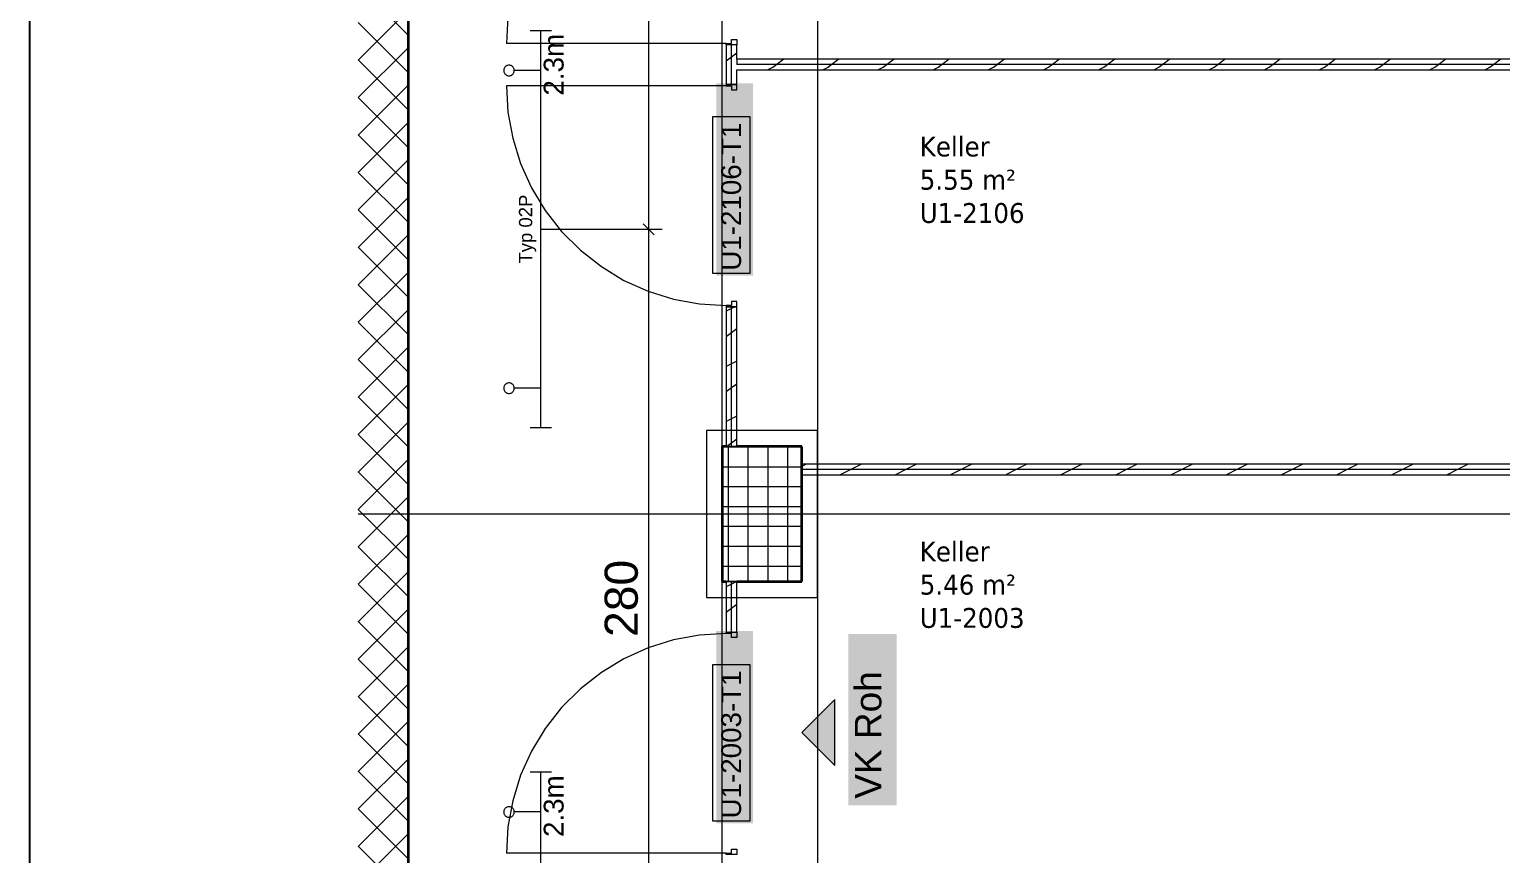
# Model space of a CAD drawing. Extents: x -1132 to 613, y -179 to 712.
# Drawn here: x -1132.4 to -1021.3, y -14.8 to 47.5 of the extents above; entities that cross this region are included whole.
import ezdxf
from ezdxf.lldxf.tags import DXFTag

# ---------------------------------------------------------------- set-up
doc = ezdxf.new("R2010")
doc.units = 0
doc.layers.get('0').update_dxf_attribs({"lineweight": 13})
for name, color, linetype, lineweight in [('A-____-NOTE-TEXT', 7, 'Continuous', 9), ('A-AREA-____-IDEN', 7, 'Continuous', 5), ('A-DOOR-____-IDEN', 7, 'Continuous', 5), ('A-DOOR-FRAM-MCUT', 7, 'Continuous', 9), ('A-DOOR-OPNG-OTLN', 7, 'Continuous', 9), ('A-FLOR-____-OVHD', 7, 'Strichpunkt - Fein', 9), ('A-WALL-____-MCUT', 7, 'Continuous', 35), ('A-WALL-____-PATT', 7, 'Continuous', 35), ('A-WALL-FNSH-MCUT', 7, 'Continuous', 35), ('S-COLS-____-MCUT', 7, 'Continuous', 35), ('S-COLS-____-OTLN', 7, 'Continuous', 9), ('S-GRID-____-OTLN', 7, 'Continuous', 5)]:
    doc.layers.add(name, color=color, linetype=linetype, lineweight=lineweight)
for name, color, linetype, lineweight, true_color in [('EL01_VVV_Mass', 7, 'Continuous', 13, 0xb2b200), ('EL01_WAN_Leuchten', 7, 'Continuous', 13, 0x0080ff), ('EL01_WAN_Leuchtentyp', 7, 'Continuous', 13, 0x0099ff)]:
    doc.layers.add(name, color=color, linetype=linetype, lineweight=lineweight, true_color=true_color)
doc.styles.get("Standard").update_dxf_attribs({"font": 'arial.ttf'})
tags = doc.linetypes.add('_Rasterlinie_', pattern=[0.375, 0.2, -0.05, 0.075, -0.05]).pattern_tags.tags
tags[10:11] = [DXFTag(74, 4), DXFTag(75, 0), DXFTag(340, '0'), DXFTag(46, 1.0), DXFTag(50, 0.0), DXFTag(44, 0.0), DXFTag(45, 0.0)]
tags[8:9] = [DXFTag(74, 4), DXFTag(75, 0), DXFTag(340, '0'), DXFTag(46, 1.0), DXFTag(50, 0.0), DXFTag(44, 0.0), DXFTag(45, 0.0)]
tags[6:7] = [DXFTag(74, 4), DXFTag(75, 0), DXFTag(340, '0'), DXFTag(46, 1.0), DXFTag(50, 0.0), DXFTag(44, 0.0), DXFTag(45, 0.0)]
tags[4:5] = [DXFTag(74, 4), DXFTag(75, 0), DXFTag(340, '0'), DXFTag(46, 1.0), DXFTag(50, 0.0), DXFTag(44, 0.0), DXFTag(45, 0.0)]
tags = doc.linetypes.add('Strichpunkt - Fein', pattern=[0.2, 0.1, -0.05, 0, -0.05]).pattern_tags.tags
tags[10:11] = [DXFTag(74, 4), DXFTag(75, 0), DXFTag(340, '0'), DXFTag(46, 1.0), DXFTag(50, 0.0), DXFTag(44, 0.0), DXFTag(45, 0.0)]
tags[8:9] = [DXFTag(74, 4), DXFTag(75, 0), DXFTag(340, '0'), DXFTag(46, 1.0), DXFTag(50, 0.0), DXFTag(44, 0.0), DXFTag(45, 0.0)]
tags[6:7] = [DXFTag(74, 4), DXFTag(75, 0), DXFTag(340, '0'), DXFTag(46, 1.0), DXFTag(50, 0.0), DXFTag(44, 0.0), DXFTag(45, 0.0)]
tags[4:5] = [DXFTag(74, 4), DXFTag(75, 0), DXFTag(340, '0'), DXFTag(46, 1.0), DXFTag(50, 0.0), DXFTag(44, 0.0), DXFTag(45, 0.0)]

# ---------------------------------------------------------------- blocks, each defined once
blk = doc.blocks.new('Referenz-A0UNPDE96I', base_point=(-1115.89, -117.37))
at = {"layer": 'A-____-NOTE-TEXT', "color": 0, "linetype": 'Continuous', "lineweight": 5, "ltscale": 0.13}
for p, q in [((-1071.61, -3.13), (-1074.11, -5.63)), ((-1071.61, -8.13), (-1071.61, -3.13)), ((-1074.11, -5.63), (-1071.61, -8.13))]:
    blk.add_line(p, q, dxfattribs=at)
at = {"layer": 'A-____-NOTE-TEXT', "color": 7, "linetype": 'Continuous', "lineweight": 5, "ltscale": 0.13, "true_color": 0xffffff}
for points in [[(-1070.6, -11.13), (-1066.93, -11.13), (-1070.6, 1.82)], [(-1066.93, -11.13), (-1070.6, 1.82), (-1066.93, 1.82)]]:
    blk.add_solid(points, dxfattribs=at)
at = {"layer": 'A-____-NOTE-TEXT', "color": 0, "linetype": 'Continuous', "lineweight": 5, "ltscale": 0.13}
for points in [[(-1071.61, -5.63), (-1074.11, -5.63), (-1071.61, -3.13)], [(-1071.61, -8.13), (-1071.61, -5.63), (-1074.11, -5.63)], [(-1071.61, -5.63), (-1074.11, -5.63), (-1074.11, -5.63)], [(-1071.61, -5.63), (-1071.61, -5.63), (-1074.11, -5.63)]]:
    blk.add_solid(points, dxfattribs=at)
at = {"layer": 'A-DOOR-____-IDEN', "color": 0, "linetype": 'Continuous', "ltscale": 0.13}
for p, q in [((-1080.81, 29.06), (-1080.81, 40.9)), ((-1080.81, 40.9), (-1078.03, 40.9)), ((-1078.03, 40.9), (-1078.03, 29.06)), ((-1078.03, 29.06), (-1080.81, 29.06)), ((-1080.81, -12.32), (-1080.81, -0.48)), ((-1080.81, -0.48), (-1078.03, -0.48)), ((-1078.03, -0.48), (-1078.03, -12.32)), ((-1078.03, -12.32), (-1080.81, -12.32))]:
    blk.add_line(p, q, dxfattribs=at)
at = {"layer": 'A-DOOR-____-IDEN', "color": 7, "linetype": 'Continuous', "ltscale": 0.13, "true_color": 0xffffff}
for points in [[(-1080.56, 28.88), (-1077.8, 28.88), (-1080.56, 43.42)], [(-1077.8, 28.88), (-1080.56, 43.42), (-1077.8, 43.42)], [(-1080.56, -12.5), (-1077.8, -12.5), (-1080.56, 2.04)], [(-1077.8, -12.5), (-1080.56, 2.04), (-1077.8, 2.04)]]:
    blk.add_solid(points, dxfattribs=at)
at = {"layer": 'A-DOOR-FRAM-MCUT', "color": 0, "linetype": 'Continuous', "ltscale": 0.13}
for p, q in [((-1079.41, 46.73), (-1079.01, 46.73)), ((-1079.41, 46.43), (-1079.41, 46.73)), ((-1079.01, 46.73), (-1079.01, 46.33)), ((-1079.81, 46.43), (-1079.41, 46.43)), ((-1079.81, 46.33), (-1079.81, 46.43)), ((-1079.01, 46.33), (-1079.81, 46.33)), ((-1079.81, 43.33), (-1079.81, 43.23)), ((-1079.01, 43.33), (-1079.81, 43.33)), ((-1079.81, 43.23), (-1079.41, 43.23)), ((-1079.41, 43.23), (-1079.41, 42.93)), ((-1079.41, 42.93), (-1079.01, 42.93)), ((-1079.01, 42.93), (-1079.01, 43.33)), ((-1079.01, 26.93), (-1079.41, 26.93)), ((-1079.41, 26.93), (-1079.41, 26.63)), ((-1079.01, 26.53), (-1079.01, 26.93)), ((-1079.81, 26.63), (-1079.81, 26.53)), ((-1079.41, 26.63), (-1079.81, 26.63)), ((-1079.81, 26.53), (-1079.01, 26.53)), ((-1079.81, 1.95), (-1079.01, 1.95)), ((-1079.81, 1.85), (-1079.81, 1.95)), ((-1079.41, 1.85), (-1079.81, 1.85)), ((-1079.41, 1.55), (-1079.41, 1.85)), ((-1079.01, 1.55), (-1079.41, 1.55)), ((-1079.01, 1.95), (-1079.01, 1.55)), ((-1079.41, -14.45), (-1079.01, -14.45)), ((-1079.41, -14.75), (-1079.41, -14.45)), ((-1079.01, -14.45), (-1079.01, -14.85)), ((-1079.81, -14.75), (-1079.41, -14.75)), ((-1079.81, -14.85), (-1079.81, -14.75)), ((-1079.01, -14.85), (-1079.81, -14.85))]:
    blk.add_line(p, q, dxfattribs=at)
at = {"layer": 'A-DOOR-OPNG-OTLN', "color": 0, "linetype": 'Continuous', "ltscale": 0.13}
for p, q in [((-1096.29, 48.43), (-1096.41, 46.43)), ((-1079.81, 46.43), (-1096.41, 46.43)), ((-1079.81, 43.23), (-1096.41, 43.23)), ((-1096.41, 43.23), (-1096.29, 41.23)), ((-1096.29, 41.23), (-1095.93, 39.26)), ((-1095.93, 39.26), (-1095.34, 37.35)), ((-1095.34, 37.35), (-1094.51, 35.52)), ((-1094.51, 35.52), (-1093.48, 33.8)), ((-1093.48, 33.8), (-1092.24, 32.22)), ((-1092.24, 32.22), (-1090.82, 30.81)), ((-1090.82, 30.81), (-1089.24, 29.57)), ((-1089.24, 29.57), (-1087.53, 28.53)), ((-1087.53, 28.53), (-1085.7, 27.71)), ((-1085.7, 27.71), (-1083.79, 27.12)), ((-1083.79, 27.12), (-1081.82, 26.75)), ((-1081.82, 26.75), (-1079.81, 26.63)), ((-1083.79, 1.37), (-1085.7, 0.77)), ((-1081.82, 1.73), (-1083.79, 1.37)), ((-1079.81, 1.85), (-1081.82, 1.73)), ((-1085.7, 0.77), (-1087.53, -0.05)), ((-1089.24, -1.09), (-1090.82, -2.32)), ((-1087.53, -0.05), (-1089.24, -1.09)), ((-1090.82, -2.32), (-1092.24, -3.74)), ((-1092.24, -3.74), (-1093.48, -5.32)), ((-1093.48, -5.32), (-1094.51, -7.03)), ((-1094.51, -7.03), (-1095.34, -8.86)), ((-1095.34, -8.86), (-1095.93, -10.78)), ((-1095.93, -10.78), (-1096.29, -12.75)), ((-1096.29, -12.75), (-1096.41, -14.75)), ((-1079.81, -14.75), (-1096.41, -14.75))]:
    blk.add_line(p, q, dxfattribs=at)
at = {"layer": 'A-FLOR-____-OVHD', "color": 0, "linetype": 'Strichpunkt - Fein', "ltscale": 0.13}
for p, q in [((-1072.91, 373.68), (-1072.91, -106.42)), ((-1072.91, 17.18), (-1081.31, 17.18)), ((-1081.31, 17.18), (-1081.31, 4.58)), ((-1072.91, 4.58), (-1072.91, 17.18)), ((-1081.31, 4.58), (-1072.91, 4.58))]:
    blk.add_line(p, q, dxfattribs=at)
at = {"layer": 'A-WALL-____-MCUT', "color": 0, "linetype": 'Continuous', "ltscale": 0.35}
blk.add_line((-1103.81, -107.62), (-1103.81, 257.88), dxfattribs=at)
at = {"layer": 'A-WALL-____-MCUT', "color": 0, "linetype": 'Continuous', "lineweight": 9, "ltscale": 0.13}
for p, q in [((-1079.41, 43.33), (-1079.41, 46.33)), ((-1079.01, 45.23), (-1079.01, 44.83)), ((-924.61, 44.83), (-1079.01, 44.83)), ((-1079.41, 15.98), (-1079.41, 26.53)), ((-1079.81, 15.98), (-1079.01, 15.98)), ((-924.61, 14.24), (-1074.11, 14.24)), ((-1079.01, 5.78), (-1079.81, 5.78)), ((-1079.41, 1.95), (-1079.41, 5.78))]:
    blk.add_line(p, q, dxfattribs=at)
at = {"layer": 'A-WALL-____-PATT', "color": 0, "linetype": 'Continuous', "lineweight": 9, "ltscale": 0.13}
for p, q in [((-1103.81, 47.03), (-1107.61, 50.83)), ((-1107.61, 45.16), (-1103.81, 48.96)), ((-1103.81, 44.21), (-1107.61, 48)), ((-1107.61, 42.34), (-1103.81, 46.13)), ((-1079.01, 45.69), (-1079.41, 45.39)), ((-1103.81, 41.38), (-1107.61, 45.18)), ((-1079.41, 45.39), (-1079.81, 45.09)), ((-1076.22, 44.65), (-1076.66, 44.43)), ((-1076, 44.83), (-1076.3, 44.61)), ((-1075.46, 45.23), (-1076, 44.83)), ((-1072.05, 44.65), (-1072.5, 44.43)), ((-1071.83, 44.83), (-1072.13, 44.61)), ((-1071.3, 45.23), (-1071.83, 44.83)), ((-1067.89, 44.65), (-1068.33, 44.43)), ((-1067.67, 44.83), (-1067.97, 44.61)), ((-1067.13, 45.23), (-1067.67, 44.83)), ((-1063.72, 44.65), (-1064.17, 44.43)), ((-1063.5, 44.83), (-1063.8, 44.61)), ((-1062.97, 45.23), (-1063.5, 44.83)), ((-1059.56, 44.65), (-1060, 44.43)), ((-1059.34, 44.83), (-1059.64, 44.61)), ((-1058.8, 45.23), (-1059.34, 44.83)), ((-1055.4, 44.65), (-1055.84, 44.43)), ((-1055.17, 44.83), (-1055.47, 44.61)), ((-1054.64, 45.23), (-1055.17, 44.83)), ((-1051.23, 44.65), (-1051.67, 44.43)), ((-1051.01, 44.83), (-1051.31, 44.61)), ((-1050.47, 45.23), (-1051.01, 44.83)), ((-1047.07, 44.65), (-1047.51, 44.43)), ((-1046.84, 44.83), (-1047.14, 44.61)), ((-1046.31, 45.23), (-1046.84, 44.83)), ((-1042.9, 44.65), (-1043.34, 44.43)), ((-1042.68, 44.83), (-1042.98, 44.61)), ((-1042.14, 45.23), (-1042.68, 44.83)), ((-1038.74, 44.65), (-1039.18, 44.43)), ((-1038.51, 44.83), (-1038.81, 44.61)), ((-1037.98, 45.23), (-1038.51, 44.83)), ((-1034.57, 44.65), (-1035.01, 44.43)), ((-1034.35, 44.83), (-1034.65, 44.61)), ((-1033.81, 45.23), (-1034.35, 44.83)), ((-1030.41, 44.65), (-1030.85, 44.43)), ((-1030.18, 44.83), (-1030.48, 44.61)), ((-1029.65, 45.23), (-1030.18, 44.83)), ((-1026.24, 44.65), (-1026.68, 44.43)), ((-1026.02, 44.83), (-1026.32, 44.61)), ((-1025.48, 45.23), (-1026.02, 44.83)), ((-1022.08, 44.65), (-1022.52, 44.43)), ((-1021.85, 44.83), (-1022.15, 44.61)), ((-1021.32, 45.23), (-1021.85, 44.83)), ((-1107.61, 39.51), (-1103.81, 43.31)), ((-1103.81, 38.55), (-1107.61, 42.35)), ((-1107.61, 36.68), (-1103.81, 40.48)), ((-1103.81, 35.72), (-1107.61, 39.52)), ((-1107.61, 33.85), (-1103.81, 37.65)), ((-1103.81, 32.89), (-1107.61, 36.69)), ((-1107.61, 31.02), (-1103.81, 34.82)), ((-1103.81, 30.06), (-1107.61, 33.86)), ((-1107.61, 28.19), (-1103.81, 31.99)), ((-1103.81, 27.24), (-1107.61, 31.03)), ((-1107.61, 25.37), (-1103.81, 29.16)), ((-1103.81, 24.41), (-1107.61, 28.2)), ((-1107.61, 22.54), (-1103.81, 26.33)), ((-1079.41, 26.4), (-1079.81, 26.2)), ((-1079.14, 26.53), (-1079.41, 26.4)), ((-1103.81, 21.58), (-1107.61, 25.38)), ((-1079.41, 24.57), (-1079.81, 24.27)), ((-1079.01, 24.87), (-1079.41, 24.57)), ((-1107.61, 19.71), (-1103.81, 23.51)), ((-1103.81, 18.75), (-1107.61, 22.55)), ((-1079.41, 22.23), (-1079.81, 22.03)), ((-1079.01, 22.43), (-1079.41, 22.23)), ((-1107.61, 16.88), (-1103.81, 20.68)), ((-1079.41, 20.4), (-1079.81, 20.1)), ((-1079.01, 20.7), (-1079.41, 20.4)), ((-1103.81, 15.92), (-1107.61, 19.72)), ((-1107.61, 14.05), (-1103.81, 17.85)), ((-1079.41, 18.07), (-1079.81, 17.87)), ((-1079.01, 18.27), (-1079.41, 18.07)), ((-1103.81, 13.09), (-1107.61, 16.89)), ((-1079.41, 16.24), (-1079.76, 15.98)), ((-1079.01, 16.54), (-1079.41, 16.24)), ((-1107.61, 11.22), (-1103.81, 15.02)), ((-1073.77, 14.64), (-1074.11, 14.47)), ((-1069.6, 14.64), (-1070.4, 14.24)), ((-1065.44, 14.64), (-1066.24, 14.24)), ((-1061.27, 14.64), (-1062.07, 14.24)), ((-1057.11, 14.64), (-1057.91, 14.24)), ((-1052.94, 14.64), (-1053.74, 14.24)), ((-1048.78, 14.64), (-1049.58, 14.24)), ((-1044.61, 14.64), (-1045.41, 14.24)), ((-1040.45, 14.64), (-1041.25, 14.24)), ((-1036.28, 14.64), (-1037.08, 14.24)), ((-1032.12, 14.64), (-1032.92, 14.24)), ((-1027.95, 14.64), (-1028.75, 14.24)), ((-1023.79, 14.64), (-1024.59, 14.24)), ((-1103.81, 10.27), (-1107.61, 14.06)), ((-1070.4, 14.24), (-1071.2, 13.84)), ((-1066.24, 14.24), (-1067.04, 13.84)), ((-1062.07, 14.24), (-1062.87, 13.84)), ((-1057.91, 14.24), (-1058.71, 13.84)), ((-1053.74, 14.24), (-1054.54, 13.84)), ((-1049.58, 14.24), (-1050.38, 13.84)), ((-1045.41, 14.24), (-1046.21, 13.84)), ((-1041.25, 14.24), (-1042.05, 13.84)), ((-1037.08, 14.24), (-1037.88, 13.84)), ((-1032.92, 14.24), (-1033.72, 13.84)), ((-1028.75, 14.24), (-1029.55, 13.84)), ((-1024.59, 14.24), (-1025.39, 13.84)), ((-1107.61, 8.39), (-1103.81, 12.19)), ((-1103.81, 7.44), (-1107.61, 11.23)), ((-1107.61, 5.57), (-1103.81, 9.36)), ((-1103.81, 4.61), (-1107.61, 8.41)), ((-1107.61, 2.74), (-1103.81, 6.54)), ((-1103.81, 1.78), (-1107.61, 5.58)), ((-1079.41, 5.57), (-1079.81, 5.37)), ((-1079.01, 5.77), (-1079.41, 5.57)), ((-1107.61, -0.09), (-1103.81, 3.71)), ((-1079.41, 3.74), (-1079.81, 3.44)), ((-1079.01, 4.04), (-1079.41, 3.74)), ((-1103.81, -1.05), (-1107.61, 2.75)), ((-1107.61, -2.92), (-1103.81, 0.88)), ((-1103.81, -3.88), (-1107.61, -0.08)), ((-1107.61, -5.75), (-1103.81, -1.95)), ((-1103.81, -6.71), (-1107.61, -2.91)), ((-1107.61, -8.58), (-1103.81, -4.78)), ((-1103.81, -9.53), (-1107.61, -5.74)), ((-1107.61, -11.4), (-1103.81, -7.61)), ((-1103.81, -12.36), (-1107.61, -8.56)), ((-1107.61, -14.23), (-1103.81, -10.43)), ((-1103.81, -15.19), (-1107.61, -11.39)), ((-1107.61, -17.06), (-1103.81, -13.26)), ((-1103.81, -18.02), (-1107.61, -14.22))]:
    blk.add_line(p, q, dxfattribs=at)
at = {"layer": 'A-WALL-FNSH-MCUT', "color": 0, "linetype": 'Continuous', "lineweight": 9, "ltscale": 0.13}
for p, q in [((-1079.81, 46.33), (-1079.81, 43.33)), ((-1079.01, 46.33), (-1079.81, 46.33)), ((-1079.01, 45.23), (-1079.01, 46.33)), ((-924.61, 45.23), (-1079.01, 45.23)), ((-1079.01, 43.33), (-1079.01, 44.43)), ((-1079.01, 44.43), (-924.61, 44.43)), ((-1079.81, 43.33), (-1079.01, 43.33)), ((-1079.81, 26.53), (-1079.81, 15.98)), ((-1079.01, 26.53), (-1079.81, 26.53)), ((-1079.01, 15.98), (-1079.01, 26.53)), ((-924.61, 14.64), (-1074.11, 14.64)), ((-1074.11, 14.64), (-1074.11, 13.84)), ((-1074.11, 13.84), (-924.61, 13.84)), ((-1079.81, 5.78), (-1079.81, 1.95)), ((-1079.01, 1.95), (-1079.01, 5.78)), ((-1079.81, 1.95), (-1079.01, 1.95))]:
    blk.add_line(p, q, dxfattribs=at)
at = {"layer": 'S-COLS-____-MCUT', "color": 0, "linetype": 'Continuous', "ltscale": 0.35}
for p, q in [((-1079.81, 15.98), (-1080.11, 15.98)), ((-1080.11, 15.98), (-1080.11, 5.78)), ((-1074.11, 15.98), (-1079.01, 15.98)), ((-1074.11, 5.78), (-1074.11, 15.98)), ((-1080.11, 5.78), (-1079.81, 5.78)), ((-1079.01, 5.78), (-1074.11, 5.78))]:
    blk.add_line(p, q, dxfattribs=at)
at = {"layer": 'S-COLS-____-OTLN', "color": 0, "linetype": 'Continuous', "ltscale": 0.13}
for p, q in [((-1080.11, 15.95), (-1074.11, 15.95)), ((-1079.41, 15.98), (-1079.81, 15.98)), ((-1079.65, 5.78), (-1079.65, 15.98)), ((-1079.01, 15.98), (-1079.41, 15.98)), ((-1078.15, 5.78), (-1078.15, 15.98)), ((-1076.65, 5.78), (-1076.65, 15.98)), ((-1075.15, 5.78), (-1075.15, 15.98)), ((-1080.11, 14.45), (-1074.11, 14.45)), ((-1080.11, 12.95), (-1074.11, 12.95)), ((-1080.11, 11.45), (-1074.11, 11.45)), ((-1080.11, 9.95), (-1074.11, 9.95)), ((-1080.11, 8.45), (-1074.11, 8.45)), ((-1080.11, 6.95), (-1074.11, 6.95)), ((-1079.81, 5.78), (-1079.41, 5.78)), ((-1079.41, 5.78), (-1079.01, 5.78))]:
    blk.add_line(p, q, dxfattribs=at)
at = {"layer": 'S-GRID-____-OTLN', "color": 0, "linetype": '_Rasterlinie_', "ltscale": 0.13}
for p, q in [((-1080.11, -113.6), (-1080.11, 631.48)), ((-1107.61, 10.88), (103.38, 10.88))]:
    blk.add_line(p, q, dxfattribs=at)
at = {"layer": 'A-____-NOTE-TEXT', "color": 0, "linetype": 'Continuous', "lineweight": 5, "ltscale": 0.13, "insert": (-1070.1, -10.63), "char_height": 2, "attachment_point": 1, "rotation": 90}
blk.add_mtext('{\\fArial;VK Roh}', dxfattribs=at)
at = {"layer": 'A-AREA-____-IDEN', "color": 0, "linetype": 'Continuous', "ltscale": 0.13, "char_height": 1.5, "attachment_point": 1}
for s, insert in [('{\\W0.9;\\fVerdana;Keller}', (-1065.2, 39.39)), ('{\\W0.9;\\fVerdana;5.55 m²}', (-1065.2, 36.88)), ('{\\W0.9;\\fVerdana;U1-2106}', (-1065.2, 34.37)), ('{\\W0.9;\\fVerdana;Keller}', (-1065.2, 8.8)), ('{\\W0.9;\\fVerdana;5.46 m²}', (-1065.2, 6.29)), ('{\\W0.9;\\fVerdana;U1-2003}', (-1065.2, 3.78))]:
    blk.add_mtext(s, dxfattribs=dict(at, insert=insert))
at = {"layer": 'A-DOOR-____-IDEN', "color": 0, "linetype": 'Continuous', "ltscale": 0.13, "char_height": 1.5, "attachment_point": 1, "rotation": 90}
for s, insert in [('{\\fArial;U1-2106-T1}', (-1080.19, 29.26)), ('{\\fArial;U1-2003-T1}', (-1080.19, -12.12))]:
    blk.add_mtext(s, dxfattribs=dict(at, insert=insert))
blk = doc.blocks.new('Maß-A0UNPDX16I', base_point=(-1093.81, -24.05))
at = {"color": 0, "lineweight": -2}
for p, q in [((-1084.65, 32.38), (-1093.81, 32.38)), ((-1086.07, 32.8), (-1085.24, 31.97)), ((-1085.65, -23.63), (-1085.65, 32.38)), ((-1086.07, -23.22), (-1085.24, -24.05)), ((-1084.65, -23.63), (-1093.81, -23.63))]:
    blk.add_line(p, q, dxfattribs=at)
at = {"color": 0, "lineweight": -2, "insert": (-1088.99, 1.59), "char_height": 2.5, "attachment_point": 1, "rotation": 90}
blk.add_mtext('{\\fArial;280}', dxfattribs=at)
blk = doc.blocks.new('LED-Langfeldleuchte 37W-A0UNPG8H6I', base_point=(-1096.61, -38.63))
at = {"color": 0, "lineweight": -2}
for p, q in [((-1093.01, -8.63), (-1094.61, -8.63)), ((-1093.81, -38.63), (-1093.81, -8.63)), ((-1096.6, -11.53), (-1096.61, -11.58)), ((-1096.61, -11.58), (-1096.61, -11.63)), ((-1096.61, -11.63), (-1096.61, -11.68)), ((-1096.61, -11.68), (-1096.6, -11.74)), ((-1096.58, -11.48), (-1096.6, -11.53)), ((-1096.6, -11.74), (-1096.58, -11.79)), ((-1096.56, -11.43), (-1096.58, -11.48)), ((-1096.58, -11.79), (-1096.56, -11.83)), ((-1096.53, -11.39), (-1096.56, -11.43)), ((-1096.56, -11.83), (-1096.53, -11.88)), ((-1096.5, -11.35), (-1096.53, -11.39)), ((-1096.53, -11.88), (-1096.5, -11.92)), ((-1096.46, -11.31), (-1096.5, -11.35)), ((-1096.5, -11.92), (-1096.46, -11.95)), ((-1096.41, -11.29), (-1096.46, -11.31)), ((-1096.46, -11.95), (-1096.41, -11.98)), ((-1096.37, -11.26), (-1096.41, -11.29)), ((-1096.41, -11.98), (-1096.37, -12)), ((-1096.32, -11.25), (-1096.37, -11.26)), ((-1096.37, -12), (-1096.32, -12.02)), ((-1096.26, -11.24), (-1096.32, -11.25)), ((-1096.32, -12.02), (-1096.26, -12.03)), ((-1096.21, -11.23), (-1096.26, -11.24)), ((-1096.26, -12.03), (-1096.21, -12.03)), ((-1096.16, -11.24), (-1096.21, -11.23)), ((-1096.21, -12.03), (-1096.16, -12.03)), ((-1096.11, -11.25), (-1096.16, -11.24)), ((-1096.16, -12.03), (-1096.11, -12.02)), ((-1096.06, -11.26), (-1096.11, -11.25)), ((-1096.11, -12.02), (-1096.06, -12)), ((-1096.01, -11.29), (-1096.06, -11.26)), ((-1096.06, -12), (-1096.01, -11.98)), ((-1095.97, -11.31), (-1096.01, -11.29)), ((-1096.01, -11.98), (-1095.97, -11.95)), ((-1095.93, -11.35), (-1095.97, -11.31)), ((-1095.97, -11.95), (-1095.93, -11.92)), ((-1095.9, -11.39), (-1095.93, -11.35)), ((-1095.93, -11.92), (-1095.9, -11.88)), ((-1095.87, -11.43), (-1095.9, -11.39)), ((-1095.9, -11.88), (-1095.87, -11.83)), ((-1095.84, -11.48), (-1095.87, -11.43)), ((-1095.87, -11.83), (-1095.84, -11.79)), ((-1095.83, -11.53), (-1095.84, -11.48)), ((-1095.84, -11.79), (-1095.83, -11.74)), ((-1095.82, -11.58), (-1095.83, -11.53)), ((-1095.83, -11.74), (-1095.82, -11.68)), ((-1095.81, -11.63), (-1095.82, -11.58)), ((-1095.82, -11.68), (-1095.81, -11.63)), ((-1093.81, -11.63), (-1095.81, -11.63)), ((-1096.6, -35.53), (-1096.61, -35.58)), ((-1096.58, -35.48), (-1096.6, -35.53)), ((-1096.56, -35.43), (-1096.58, -35.48)), ((-1096.53, -35.39), (-1096.56, -35.43)), ((-1096.5, -35.35), (-1096.53, -35.39)), ((-1096.46, -35.31), (-1096.5, -35.35)), ((-1096.41, -35.29), (-1096.46, -35.31)), ((-1096.37, -35.26), (-1096.41, -35.29)), ((-1096.32, -35.25), (-1096.37, -35.26)), ((-1096.26, -35.24), (-1096.32, -35.25)), ((-1096.21, -35.23), (-1096.26, -35.24)), ((-1096.16, -35.24), (-1096.21, -35.23)), ((-1096.11, -35.25), (-1096.16, -35.24)), ((-1096.06, -35.26), (-1096.11, -35.25)), ((-1096.01, -35.29), (-1096.06, -35.26)), ((-1095.97, -35.31), (-1096.01, -35.29)), ((-1095.93, -35.35), (-1095.97, -35.31)), ((-1095.9, -35.39), (-1095.93, -35.35)), ((-1095.87, -35.43), (-1095.9, -35.39)), ((-1095.84, -35.48), (-1095.87, -35.43)), ((-1095.83, -35.53), (-1095.84, -35.48)), ((-1095.82, -35.58), (-1095.83, -35.53)), ((-1096.61, -35.58), (-1096.61, -35.63)), ((-1096.61, -35.63), (-1096.61, -35.68)), ((-1096.61, -35.68), (-1096.6, -35.74)), ((-1096.6, -35.74), (-1096.58, -35.79)), ((-1096.58, -35.79), (-1096.56, -35.83)), ((-1096.56, -35.83), (-1096.53, -35.88)), ((-1096.53, -35.88), (-1096.5, -35.92)), ((-1096.5, -35.92), (-1096.46, -35.95)), ((-1096.46, -35.95), (-1096.41, -35.98)), ((-1096.41, -35.98), (-1096.37, -36)), ((-1096.37, -36), (-1096.32, -36.02)), ((-1096.32, -36.02), (-1096.26, -36.03)), ((-1096.26, -36.03), (-1096.21, -36.03)), ((-1096.21, -36.03), (-1096.16, -36.03)), ((-1096.16, -36.03), (-1096.11, -36.02)), ((-1096.11, -36.02), (-1096.06, -36)), ((-1096.06, -36), (-1096.01, -35.98)), ((-1096.01, -35.98), (-1095.97, -35.95)), ((-1095.97, -35.95), (-1095.93, -35.92)), ((-1095.93, -35.92), (-1095.9, -35.88)), ((-1095.9, -35.88), (-1095.87, -35.83)), ((-1095.87, -35.83), (-1095.84, -35.79)), ((-1095.84, -35.79), (-1095.83, -35.74)), ((-1095.83, -35.74), (-1095.82, -35.68)), ((-1095.81, -35.63), (-1095.82, -35.58)), ((-1095.82, -35.68), (-1095.81, -35.63)), ((-1093.81, -35.63), (-1095.81, -35.63)), ((-1093.01, -38.63), (-1094.61, -38.63))]:
    blk.add_line(p, q, dxfattribs=at)
blk = doc.blocks.new('Bauteilbeschriftung-A0UNPG8L6I', base_point=(-1093.59, -13.52))
at = {"color": 0, "linetype": 'ByBlock', "lineweight": -2, "ltscale": 0.13, "insert": (-1093.59, -13.52), "char_height": 1.5, "attachment_point": 1, "rotation": 90}
blk.add_mtext('{\\fArial;2.3m}', dxfattribs=at)
blk = doc.blocks.new('Maß-A0UNPG8Z6I', base_point=(-1093.81, 31.97))
at = {"color": 0, "lineweight": -2}
for p, q in [((-1084.65, 88.4), (-1093.81, 88.4)), ((-1086.07, 88.81), (-1085.24, 87.99)), ((-1085.65, 32.38), (-1085.65, 88.4)), ((-1084.65, 32.38), (-1093.81, 32.38)), ((-1086.07, 32.8), (-1085.24, 31.97))]:
    blk.add_line(p, q, dxfattribs=at)
at = {"color": 0, "lineweight": -2, "insert": (-1088.99, 57.61), "char_height": 2.5, "attachment_point": 1, "rotation": 90}
blk.add_mtext('{\\fArial;280}', dxfattribs=at)
blk = doc.blocks.new('LED-Langfeldleuchte 37W-A0UNPG9V6I', base_point=(-1096.61, 17.38))
at = {"color": 0, "lineweight": -2}
for p, q in [((-1093.01, 47.38), (-1094.61, 47.38)), ((-1093.81, 17.38), (-1093.81, 47.38)), ((-1096.6, 44.49), (-1096.61, 44.44)), ((-1096.58, 44.54), (-1096.6, 44.49)), ((-1096.56, 44.58), (-1096.58, 44.54)), ((-1096.53, 44.63), (-1096.56, 44.58)), ((-1096.5, 44.67), (-1096.53, 44.63)), ((-1096.46, 44.7), (-1096.5, 44.67)), ((-1096.41, 44.73), (-1096.46, 44.7)), ((-1096.37, 44.75), (-1096.41, 44.73)), ((-1096.32, 44.77), (-1096.37, 44.75)), ((-1096.26, 44.78), (-1096.32, 44.77)), ((-1096.21, 44.78), (-1096.26, 44.78)), ((-1096.16, 44.78), (-1096.21, 44.78)), ((-1096.11, 44.77), (-1096.16, 44.78)), ((-1096.06, 44.75), (-1096.11, 44.77)), ((-1096.01, 44.73), (-1096.06, 44.75)), ((-1095.97, 44.7), (-1096.01, 44.73)), ((-1095.93, 44.67), (-1095.97, 44.7)), ((-1095.9, 44.63), (-1095.93, 44.67)), ((-1095.87, 44.58), (-1095.9, 44.63)), ((-1095.84, 44.54), (-1095.87, 44.58)), ((-1095.83, 44.49), (-1095.84, 44.54)), ((-1095.82, 44.44), (-1095.83, 44.49)), ((-1096.61, 44.44), (-1096.61, 44.38)), ((-1096.61, 44.38), (-1096.61, 44.33)), ((-1096.61, 44.33), (-1096.6, 44.28)), ((-1096.6, 44.28), (-1096.58, 44.23)), ((-1096.58, 44.23), (-1096.56, 44.18)), ((-1096.56, 44.18), (-1096.53, 44.14)), ((-1096.53, 44.14), (-1096.5, 44.1)), ((-1096.5, 44.1), (-1096.46, 44.07)), ((-1096.46, 44.07), (-1096.41, 44.04)), ((-1096.41, 44.04), (-1096.37, 44.01)), ((-1096.37, 44.01), (-1096.32, 44)), ((-1096.32, 44), (-1096.26, 43.99)), ((-1096.26, 43.99), (-1096.21, 43.98)), ((-1096.21, 43.98), (-1096.16, 43.99)), ((-1096.16, 43.99), (-1096.11, 44)), ((-1096.11, 44), (-1096.06, 44.01)), ((-1096.06, 44.01), (-1096.01, 44.04)), ((-1096.01, 44.04), (-1095.97, 44.07)), ((-1095.97, 44.07), (-1095.93, 44.1)), ((-1095.93, 44.1), (-1095.9, 44.14)), ((-1095.9, 44.14), (-1095.87, 44.18)), ((-1095.87, 44.18), (-1095.84, 44.23)), ((-1095.84, 44.23), (-1095.83, 44.28)), ((-1095.83, 44.28), (-1095.82, 44.33)), ((-1095.81, 44.38), (-1095.82, 44.44)), ((-1095.82, 44.33), (-1095.81, 44.38)), ((-1093.81, 44.38), (-1095.81, 44.38)), ((-1096.6, 20.49), (-1096.61, 20.44)), ((-1096.61, 20.44), (-1096.61, 20.38)), ((-1096.61, 20.38), (-1096.61, 20.33)), ((-1096.61, 20.33), (-1096.6, 20.28)), ((-1096.58, 20.54), (-1096.6, 20.49)), ((-1096.6, 20.28), (-1096.58, 20.23)), ((-1096.56, 20.58), (-1096.58, 20.54)), ((-1096.58, 20.23), (-1096.56, 20.18)), ((-1096.53, 20.63), (-1096.56, 20.58)), ((-1096.56, 20.18), (-1096.53, 20.14)), ((-1096.5, 20.67), (-1096.53, 20.63)), ((-1096.53, 20.14), (-1096.5, 20.1)), ((-1096.46, 20.7), (-1096.5, 20.67)), ((-1096.5, 20.1), (-1096.46, 20.07)), ((-1096.41, 20.73), (-1096.46, 20.7)), ((-1096.46, 20.07), (-1096.41, 20.04)), ((-1096.37, 20.75), (-1096.41, 20.73)), ((-1096.41, 20.04), (-1096.37, 20.01)), ((-1096.32, 20.77), (-1096.37, 20.75)), ((-1096.37, 20.01), (-1096.32, 20)), ((-1096.26, 20.78), (-1096.32, 20.77)), ((-1096.21, 20.78), (-1096.26, 20.78)), ((-1096.16, 20.78), (-1096.21, 20.78)), ((-1096.11, 20.77), (-1096.16, 20.78)), ((-1096.06, 20.75), (-1096.11, 20.77)), ((-1096.11, 20), (-1096.06, 20.01)), ((-1096.01, 20.73), (-1096.06, 20.75)), ((-1096.06, 20.01), (-1096.01, 20.04)), ((-1095.97, 20.7), (-1096.01, 20.73)), ((-1096.01, 20.04), (-1095.97, 20.07)), ((-1095.93, 20.67), (-1095.97, 20.7)), ((-1095.97, 20.07), (-1095.93, 20.1)), ((-1095.9, 20.63), (-1095.93, 20.67)), ((-1095.93, 20.1), (-1095.9, 20.14)), ((-1095.87, 20.58), (-1095.9, 20.63)), ((-1095.9, 20.14), (-1095.87, 20.18)), ((-1095.84, 20.54), (-1095.87, 20.58)), ((-1095.87, 20.18), (-1095.84, 20.23)), ((-1095.83, 20.49), (-1095.84, 20.54)), ((-1095.84, 20.23), (-1095.83, 20.28)), ((-1095.82, 20.44), (-1095.83, 20.49)), ((-1095.83, 20.28), (-1095.82, 20.33)), ((-1095.81, 20.38), (-1095.82, 20.44)), ((-1095.82, 20.33), (-1095.81, 20.38)), ((-1093.81, 20.38), (-1095.81, 20.38)), ((-1096.32, 20), (-1096.26, 19.99)), ((-1096.26, 19.99), (-1096.21, 19.98)), ((-1096.21, 19.98), (-1096.16, 19.99)), ((-1096.16, 19.99), (-1096.11, 20)), ((-1093.01, 17.38), (-1094.61, 17.38))]:
    blk.add_line(p, q, dxfattribs=at)
blk = doc.blocks.new('Bemerkung 1-A0UNPG9X6I', base_point=(-1095.46, 29.8))
at = {"color": 0, "lineweight": -2, "insert": (-1095.46, 29.8), "char_height": 1, "attachment_point": 1, "rotation": 90}
blk.add_mtext('{\\fArial;Typ 02P}', dxfattribs=at)
blk = doc.blocks.new('Bauteilbeschriftung-A0UNPG9Z6I', base_point=(-1093.59, 42.49))
at = {"color": 0, "linetype": 'ByBlock', "lineweight": -2, "ltscale": 0.13, "insert": (-1093.59, 42.49), "char_height": 1.5, "attachment_point": 1, "rotation": 90}
blk.add_mtext('{\\fArial;2.3m}', dxfattribs=at)

msp = doc.modelspace()

# ---------------------------------------------------------------- linework, layer by layer
at = {"color": 0, "linetype": 'ByBlock', "lineweight": -2, "ltscale": 0.13}
msp.add_line((-1132.42, 706.53), (-1132.42, -174.47), dxfattribs=at)

# ---------------------------------------------------------------- block references
at = {"color": 9, "lineweight": 25, "ltscale": 0.25, "true_color": 0xc0c0c0}
msp.add_blockref('Referenz-A0UNPDE96I', (-1115.89, -117.37), dxfattribs=at)
at = {"layer": 'EL01_VVV_Mass', "linetype": 'Continuous', "ltscale": 0.13}
for name, p in [('Maß-A0UNPG8Z6I', (-1093.81, 31.97)), ('Maß-A0UNPDX16I', (-1093.81, -24.05))]:
    msp.add_blockref(name, p, dxfattribs=at)
at = {"layer": 'EL01_WAN_Leuchten', "ltscale": 0.13}
for name, p in [('LED-Langfeldleuchte 37W-A0UNPG9V6I', (-1096.61, 17.38)), ('Bauteilbeschriftung-A0UNPG9Z6I', (-1093.59, 42.49)), ('LED-Langfeldleuchte 37W-A0UNPG8H6I', (-1096.61, -38.63)), ('Bauteilbeschriftung-A0UNPG8L6I', (-1093.59, -13.52))]:
    msp.add_blockref(name, p, dxfattribs=at)
at = {"layer": 'EL01_WAN_Leuchtentyp', "ltscale": 0.13}
msp.add_blockref('Bemerkung 1-A0UNPG9X6I', (-1095.46, 29.8), dxfattribs=at)

doc.saveas('drawing.dxf')
